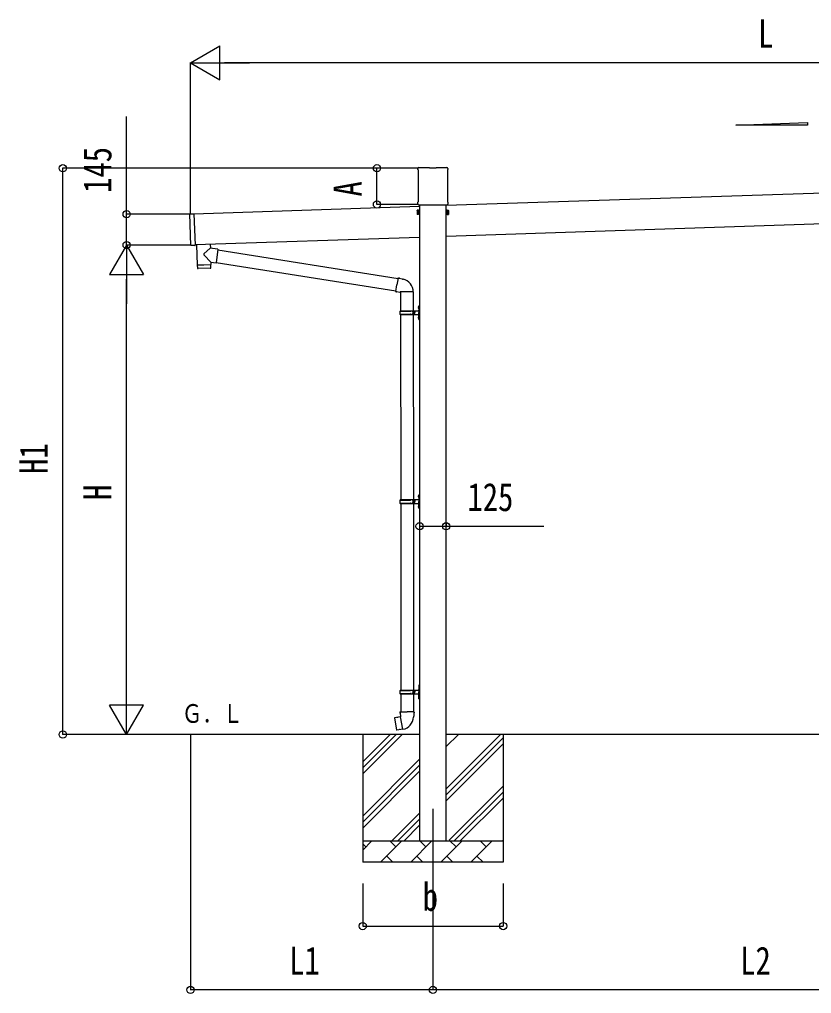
# Model space of a CAD drawing. Units: millimetres, scale not verified. Extents: x -16820 to 16820, y -11880 to 11880.
# Drawn here: x -8580 to -4858, y -4200 to 376 of the extents above; entities that cross this region are included whole.
import ezdxf
from ezdxf.enums import TextEntityAlignment as Align

# ---------------------------------------------------------------- set-up
doc = ezdxf.new("R2010")
doc.units = ezdxf.units.MM
doc.header["$LTSCALE"] = 50
for name, color, linetype in [('0-0_0', 7, 'Continuous'), ('0-4_YKK_12', 2, 'Continuous'), ('0-5_YKK_13', 4, 'Continuous'), ('0-6_YKK_A1', 4, 'Continuous'), ('0-7_YKK_D', 6, 'Continuous')]:
    doc.layers.add(name, color=color, linetype=linetype)
doc.styles.add('ＭＳ ゴシック', font='')
doc.styles.get('ＭＳ ゴシック').set_extended_font_data('MS Gothic')

msp = doc.modelspace()

# ---------------------------------------------------------------- linework, layer by layer
at = {"layer": '0-4_YKK_12'}
msp.add_line((-6637.37, -3333.48), (-6637.37, -3833.48), dxfattribs=at)
at = {"layer": '0-5_YKK_13'}
for p, q in [((-6703.37, -319.22), (-6653.37, -319.22)), ((-6652.87, -322.22), (-6652.87, -319.72)), ((-6621.87, -319.72), (-6621.87, -322.22)), ((-6621.37, -319.22), (-6571.37, -319.22)), ((-6707.62, -328.42), (-6707.62, -323.47)), ((-6705.83, -331.89), (-6705.83, -331.89)), ((-6705.62, -332.3), (-6705.62, -332.3)), ((-6705.62, -479.05), (-6705.62, -332.3)), ((-6621.87, -322.22), (-6652.87, -322.22)), ((-6569.12, -332.3), (-6569.12, -332.3)), ((-6569.12, -332.3), (-6569.12, -479.05)), ((-6568.91, -331.89), (-6568.91, -331.89)), ((-6567.12, -323.47), (-6567.12, -328.42)), ((-6707.62, -490.92), (-6707.62, -482.92)), ((-6705.92, -494.32), (-6705.92, -494.32)), ((-6705.83, -479.46), (-6705.83, -479.46)), ((-6705.62, -479.05), (-6705.62, -479.05)), ((-6705.46, -494.42), (-6569.28, -494.42)), ((-6569.12, -479.05), (-6569.12, -479.05)), ((-6568.91, -479.46), (-6568.91, -479.46)), ((-6567.12, -482.92), (-6567.12, -490.92)), ((-7775.32, -685.6), (-7780.25, -537.68)), ((-7779.76, -537.16), (-7760.77, -536.53)), ((-7760.26, -537.01), (-7755.33, -684.93)), ((-7755.81, -685.45), (-7774.8, -686.08)), ((-7684, -680.55), (-7683.39, -698.73)), ((-7681.24, -763.38), (-7712.73, -730.87)), ((-7647.79, -703.8), (-7656.76, -766.86)), ((-7648.05, -705.62), (-6801.24, -840.45)), ((-7740.3, -777.37), (-7740.25, -778.37)), ((-7685.33, -775.54), (-7685.32, -776.54)), ((-7681.24, -763.38), (-7656.76, -766.86)), ((-7681.24, -763.38), (-7680.84, -775.39)), ((-7656.5, -765.03), (-6811.66, -899.54)), ((-7744.77, -778.52), (-7744.1, -791.56)), ((-7683.5, -792.49), (-7741.01, -794.41)), ((-6800.92, -838.63), (-6806.45, -870)), ((-6800.92, -838.63), (-6799.78, -836.65)), ((-6799.78, -836.65), (-6796.22, -837.28)), ((-6796.22, -837.28), (-6795.8, -839.62)), ((-6781.29, -842.45), (-6779.6, -844.08)), ((-6779.6, -844.08), (-6777.48, -844.53)), ((-6811.98, -901.36), (-6806.45, -870)), ((-6811.98, -901.36), (-6811.59, -903.61)), ((-6811.98, -901.36), (-6806.83, -902.18)), ((-6811.59, -903.61), (-6808.02, -904.24)), ((-6808.02, -904.24), (-6806.83, -902.18)), ((-6806.83, -902.18), (-6792.23, -904.49)), ((-6792.23, -904.49), (-6790.02, -903.51)), ((-6729.72, -903.9), (-6790.91, -903.9)), ((-6789.87, -903.9), (-6789.87, -992.26)), ((-6729.87, -903.9), (-6729.87, -992.26)), ((-6792.87, -994.26), (-6742.54, -994.26)), ((-6791.87, -992.26), (-6705.87, -992.26)), ((-6791.87, -992.26), (-6791.87, -994.26)), ((-6732.87, -992.26), (-6732.87, -996.76)), ((-6732.87, -996.76), (-6730.87, -996.76)), ((-6732.87, -1010.26), (-6732.87, -1005.76)), ((-6732.87, -1005.76), (-6730.87, -1005.76)), ((-6730.87, -996.76), (-6730.87, -1001.26)), ((-6730.87, -1005.76), (-6730.87, -1001.26)), ((-6724.87, -992.26), (-6724.87, -1001.26)), ((-6724.87, -996.76), (-6721.87, -996.76)), ((-6724.87, -1010.26), (-6724.87, -1001.26)), ((-6724.87, -1005.76), (-6721.87, -1005.76)), ((-6721.87, -996.76), (-6721.87, -1001.26)), ((-6721.87, -1005.76), (-6721.87, -1001.26)), ((-6706.17, -975.11), (-6704.13, -976.1)), ((-6704.9, -973.1), (-6704.27, -973.1)), ((-6704.9, -973.1), (-6704.9, -981.4)), ((-6704.9, -981.4), (-6704.27, -981.4)), ((-6704.27, -973.1), (-6704.27, -981.4)), ((-6704.27, -973.1), (-6703.87, -973.5)), ((-6704.27, -981.4), (-6703.87, -981)), ((-6704.13, -976.1), (-6703.52, -977.25)), ((-6703.87, -969.26), (-6700.87, -967.76)), ((-6703.87, -969.26), (-6703.87, -1001.26)), ((-6703.87, -973.5), (-6703.87, -981)), ((-6703.87, -1033.26), (-6703.87, -1001.26)), ((-6700.87, -967.76), (-6700.87, -1001.26)), ((-6700.87, -967.76), (-6699.87, -967.76)), ((-6700.87, -1034.76), (-6700.87, -1001.26)), ((-6699.87, -967.76), (-6699.87, -1001.26)), ((-6699.87, -1034.76), (-6699.87, -1001.26)), ((-6792.87, -1008.26), (-6742.54, -1008.26)), ((-6791.87, -1010.26), (-6791.87, -1008.26)), ((-6791.87, -1010.26), (-6705.87, -1010.26)), ((-6789.87, -1010.26), (-6788.87, -1879.74)), ((-6729.87, -1010.26), (-6728.87, -1879.74)), ((-6706.17, -1023.11), (-6704.13, -1024.1)), ((-6704.9, -1021.1), (-6704.27, -1021.1)), ((-6704.9, -1021.1), (-6704.9, -1029.4)), ((-6704.9, -1029.4), (-6704.27, -1029.4)), ((-6704.27, -1021.1), (-6704.27, -1029.4)), ((-6704.27, -1021.1), (-6703.87, -1021.5)), ((-6704.27, -1029.4), (-6703.87, -1029)), ((-6704.13, -1024.1), (-6703.52, -1025.25)), ((-6703.87, -1021.5), (-6703.87, -1029)), ((-6703.87, -1033.26), (-6700.87, -1034.76)), ((-6700.87, -1034.76), (-6699.87, -1034.76)), ((-6706.17, -1862.6), (-6704.13, -1863.59)), ((-6704.9, -1860.59), (-6704.27, -1860.59)), ((-6704.9, -1860.59), (-6704.9, -1868.89)), ((-6704.9, -1868.89), (-6704.27, -1868.89)), ((-6704.27, -1860.59), (-6704.27, -1868.89)), ((-6704.27, -1860.59), (-6703.87, -1860.99)), ((-6704.27, -1868.89), (-6703.87, -1868.49)), ((-6704.13, -1863.59), (-6703.52, -1864.74)), ((-6703.87, -1856.74), (-6700.87, -1855.24)), ((-6703.87, -1856.74), (-6703.87, -1888.74)), ((-6703.87, -1860.99), (-6703.87, -1868.49)), ((-6700.87, -1855.24), (-6700.87, -1888.74)), ((-6700.87, -1855.24), (-6699.87, -1855.24)), ((-6699.87, -1855.24), (-6699.87, -1888.74)), ((-6792.87, -1881.74), (-6742.54, -1881.74)), ((-6792.87, -1895.74), (-6742.54, -1895.74)), ((-6791.87, -1879.74), (-6705.87, -1879.74)), ((-6791.87, -1879.74), (-6791.87, -1881.74)), ((-6791.87, -1897.74), (-6791.87, -1895.74)), ((-6791.87, -1897.74), (-6705.87, -1897.74)), ((-6788.87, -1897.74), (-6788.87, -2774.48)), ((-6732.87, -1879.74), (-6732.87, -1884.24)), ((-6732.87, -1884.24), (-6730.87, -1884.24)), ((-6732.87, -1897.74), (-6732.87, -1893.24)), ((-6732.87, -1893.24), (-6730.87, -1893.24)), ((-6730.87, -1884.24), (-6730.87, -1888.74)), ((-6730.87, -1893.24), (-6730.87, -1888.74)), ((-6728.87, -1897.74), (-6728.87, -2774.48)), ((-6724.87, -1879.74), (-6724.87, -1888.74)), ((-6724.87, -1884.24), (-6721.87, -1884.24)), ((-6724.87, -1897.74), (-6724.87, -1888.74)), ((-6724.87, -1893.24), (-6721.87, -1893.24)), ((-6721.87, -1884.24), (-6721.87, -1888.74)), ((-6721.87, -1893.24), (-6721.87, -1888.74)), ((-6706.17, -1910.6), (-6704.13, -1911.59)), ((-6704.9, -1908.59), (-6704.27, -1908.59)), ((-6704.9, -1908.59), (-6704.9, -1916.89)), ((-6704.9, -1916.89), (-6704.27, -1916.89)), ((-6704.27, -1908.59), (-6704.27, -1916.89)), ((-6704.27, -1908.59), (-6703.87, -1908.99)), ((-6704.27, -1916.89), (-6703.87, -1916.49)), ((-6704.13, -1911.59), (-6703.52, -1912.74)), ((-6703.87, -1920.74), (-6703.87, -1888.74)), ((-6703.87, -1908.99), (-6703.87, -1916.49)), ((-6703.87, -1920.74), (-6700.87, -1922.24)), ((-6700.87, -1922.24), (-6700.87, -1888.74)), ((-6699.87, -1922.24), (-6699.87, -1888.74)), ((-6700.87, -1922.24), (-6699.87, -1922.24)), ((-6792.87, -2776.48), (-6742.54, -2776.48)), ((-6792.87, -2790.48), (-6742.54, -2790.48)), ((-6791.87, -2774.48), (-6705.87, -2774.48)), ((-6791.87, -2774.48), (-6791.87, -2776.48)), ((-6791.87, -2792.48), (-6791.87, -2790.48)), ((-6732.87, -2774.48), (-6732.87, -2778.98)), ((-6732.87, -2778.98), (-6730.87, -2778.98)), ((-6732.87, -2792.48), (-6732.87, -2787.98)), ((-6732.87, -2787.98), (-6730.87, -2787.98)), ((-6730.87, -2778.98), (-6730.87, -2783.48)), ((-6730.87, -2787.98), (-6730.87, -2783.48)), ((-6724.87, -2774.48), (-6724.87, -2783.48)), ((-6724.87, -2778.98), (-6721.87, -2778.98)), ((-6724.87, -2792.48), (-6724.87, -2783.48)), ((-6724.87, -2787.98), (-6721.87, -2787.98)), ((-6721.87, -2778.98), (-6721.87, -2783.48)), ((-6721.87, -2787.98), (-6721.87, -2783.48)), ((-6703.87, -2751.48), (-6700.87, -2749.98)), ((-6703.87, -2751.48), (-6703.87, -2783.48)), ((-6703.87, -2815.48), (-6703.87, -2783.48)), ((-6700.87, -2749.98), (-6700.87, -2783.48)), ((-6700.87, -2749.98), (-6699.87, -2749.98)), ((-6700.87, -2816.98), (-6700.87, -2783.48)), ((-6699.87, -2749.98), (-6699.87, -2783.48)), ((-6699.87, -2816.98), (-6699.87, -2783.48)), ((-6791.87, -2792.48), (-6705.87, -2792.48)), ((-6788.87, -2792.48), (-6788.87, -2877.4)), ((-6728.87, -2792.48), (-6728.87, -2877.4)), ((-6703.87, -2815.48), (-6700.87, -2816.98)), ((-6700.87, -2816.98), (-6699.87, -2816.98)), ((-6790.72, -2877.4), (-6792.87, -2878.19)), ((-6792.87, -2878.19), (-6792.87, -2881.8)), ((-6792.87, -2881.8), (-6790.63, -2882.62)), ((-6790.72, -2877.4), (-6758.87, -2877.4)), ((-6790.72, -2877.4), (-6790.63, -2882.62)), ((-6790.63, -2882.62), (-6790.37, -2897.4)), ((-6727.02, -2877.4), (-6758.87, -2877.4)), ((-6724.87, -2881.8), (-6727.11, -2882.62)), ((-6727.02, -2877.4), (-6724.87, -2878.19)), ((-6724.87, -2878.19), (-6724.87, -2881.8)), ((-6817.33, -2905.86), (-6818.14, -2907.03)), ((-6818.14, -2907.03), (-6808.52, -2961.58)), ((-6789.46, -2900.61), (-6817.33, -2905.86)), ((-6804.59, -2903.25), (-6804.8, -2903.5)), ((-6790.37, -2897.4), (-6789.02, -2899.4)), ((-6779.11, -2957.9), (-6789.24, -2900.43)), ((-6789.22, -2899.61), (-6789.22, -2900.31)), ((-6789.02, -2899.4), (-6789.05, -2899.41)), ((-6728.68, -2899.35), (-6728.76, -2901.51)), ((-6727.37, -2897.4), (-6728.68, -2899.35)), ((-6794.5, -2960.5), (-6794.78, -2960.34)), ((-6778.81, -2958.67), (-6779.05, -2958))]:
    msp.add_line(p, q, dxfattribs=at)
for points in [[(-6705.81, -494.39), (-6705.87, -494.36), (-6705.92, -494.32)], [(-6705.64, -494.42), (-6705.8, -494.39), (-6705.81, -494.39)], [(-6705.75, -494.33), (-6705.62, -494.4), (-6705.46, -494.42)], [(-6705.46, -494.42), (-6705.62, -494.42), (-6705.62, -494.42), (-6705.64, -494.42)], [(-6569.1, -494.42), (-6569.12, -494.42), (-6569.12, -494.42), (-6569.28, -494.42)], [(-6568.93, -494.39), (-6569.09, -494.42), (-6569.1, -494.42)], [(-6568.82, -494.32), (-6568.82, -494.32), (-6568.93, -494.39)], [(-7747.96, -682.68), (-7744.8, -777.52), (-7680.84, -775.39)], [(-7683.39, -698.73), (-7685.48, -700.5), (-7712.7, -723.54)], [(-7647.79, -703.8), (-7673.71, -700.11), (-7683.39, -698.73)], [(-7680.6, -789.44), (-7680.8, -776.39), (-7744.77, -778.52)], [(-6800.92, -838.63), (-6795.8, -839.62), (-6781.29, -842.45)], [(-6706.17, -979.4), (-6704.13, -978.4), (-6703.52, -977.25)], [(-6706.17, -1027.4), (-6704.13, -1026.4), (-6703.52, -1025.25)], [(-6706.17, -1866.89), (-6704.13, -1865.89), (-6703.52, -1864.74)], [(-6706.17, -1914.89), (-6704.13, -1913.89), (-6703.52, -1912.74)], [(-6727.02, -2877.4), (-6727.11, -2882.62), (-6727.37, -2897.4)], [(-6802.34, -2903.03), (-6802.62, -2902.88), (-6804.59, -2903.25)], [(-6779.38, -2957.81), (-6807.36, -2962.41), (-6808.52, -2961.58)], [(-6792.31, -2959.93), (-6792.52, -2960.17), (-6794.5, -2960.5)]]:
    msp.add_lwpolyline(points, dxfattribs=at)
for centre, radius, start, end in [((-6703.37, -323.47), 4.25, 90, 180), ((-6571.37, -323.47), 4.25, 0, 90), ((-6703.37, -328.42), 4.25, 180, 234.62358), ((-6706.12, -332.3), 0.5, 0.0463, 54.58271), ((-6568.62, -332.3), 0.5, 125.41729, 179.9537), ((-6571.37, -328.42), 4.25, 305.37642, 0), ((-6703.37, -482.92), 4.25, 125.37642, 180), ((-6703.37, -490.92), 4.25, 180, 233.11111), ((-6706.12, -479.05), 0.5, 305.41588, 359.95511), ((-6568.62, -479.05), 0.5, 180.04713, 234.58188), ((-6571.37, -482.92), 4.25, 0, 54.62358), ((-6571.37, -490.92), 4.25, 306.88889, 0), ((-7779.75, -537.66), 0.5, 91.90882, 181.90882), ((-7760.76, -537.03), 0.5, 1.90882, 91.90882), ((-7774.82, -685.58), 0.5, 181.90882, 271.90882), ((-7755.83, -684.95), 0.5, 271.90882, 1.90882), ((-7709.31, -727.22), 5, 132.56466, 226.88314), ((-7741.11, -791.41), 3, 182.90915, 271.95747), ((-7683.6, -789.49), 3, 271.90915, 0.90915), ((-6790.02, -903.51), 60.3, 359.62495, 78), ((-6744.12, -1001.26), 49.25, 171.82876, 180.00002), ((-6744.12, -1001.26), 49.25, 180.00002, 188.17127), ((-6742.54, -992.26), 2, 270, 359.99998), ((-6700.57, -977.25), 6, 136.21765, 223.78235), ((-6705.87, -990.26), 2, 270, 359.99998), ((-6742.54, -1010.26), 2, 0.00005, 90.00004), ((-6700.57, -1025.25), 6, 136.21765, 223.78235), ((-6705.87, -1012.26), 2, 0.00005, 90.00004), ((-6700.57, -1864.74), 6, 136.21765, 223.78235), ((-6744.12, -1888.74), 49.25, 171.82876, 180.00002), ((-6744.12, -1888.74), 49.25, 180.00002, 188.17127), ((-6742.54, -1879.74), 2, 270, 359.99998), ((-6742.54, -1897.74), 2, 0.00005, 90.00004), ((-6700.57, -1912.74), 6, 136.21765, 223.78235), ((-6705.87, -1877.74), 2, 270, 359.99998), ((-6705.87, -1899.74), 2, 0.00005, 90.00004), ((-6744.12, -2783.48), 49.25, 171.82876, 180.00002), ((-6744.12, -2783.48), 49.25, 180.00002, 188.17127), ((-6742.54, -2774.48), 2, 270, 359.99998), ((-6742.54, -2792.48), 2, 0.00005, 90.00004), ((-6705.87, -2772.48), 2, 270, 359.99998), ((-6705.87, -2794.48), 2, 0.00005, 90.00004), ((-6789.52, -2900.31), 0.3, 280.66842, 0), ((-6789.02, -2899.61), 0.2, 100, 180), ((-6789.02, -2899.4), 60.3, 279.96938, 358), ((-6779.33, -2958.11), 0.3, 20, 99.33158), ((-6778.62, -2958.6), 0.2, 200, 279.96938)]:
    msp.add_arc(centre, radius, start, end, dxfattribs=at)
for centre, major_axis, ratio, start_param, end_param in [((-6653.31, -319.66), (0.481, -0.181), 0.828259, 1.9947436, 1.996569), ((-6653.37, -319.72), (0.354, 0.354), 0.999467, 5.4996506, 7.06672), ((-6653.31, -319.66), (-0.181, 0.481), 0.828259, 4.2866163, 4.2884417), ((-6621.37, -319.72), (-0.354, 0.354), 0.999467, 5.4996506, 7.06672), ((-6621.43, -319.66), (0.181, 0.481), 0.828259, 1.9947436, 1.996569), ((-6621.43, -319.66), (0.481, 0.181), 0.828259, 1.1450236, 1.146849)]:
    msp.add_ellipse(centre, major_axis=major_axis, ratio=ratio, start_param=start_param, end_param=end_param, dxfattribs=at)
at = {"layer": '0-6_YKK_A1'}
for p, q in [((-5213.54, -119.98), (-4877.54, -107.57)), ((-4877.54, -119.98), (-5213.54, -119.98)), ((-4877.54, -107.57), (-4877.54, -119.98)), ((-3599.87, -399.39), (-6574.87, -498.54)), ((-6699.87, -502.67), (-7760.23, -538.01)), ((-6699.87, -494.42), (-6699.87, -3483.48)), ((-6574.87, -3483.48), (-6574.87, -494.42)), ((-6711.37, -521.22), (-6710.61, -519.91)), ((-6711.37, -521.22), (-6711.37, -538.22)), ((-6711.37, -538.22), (-6710.61, -539.54)), ((-6704.37, -524.82), (-6710.61, -524.82)), ((-6704.37, -534.63), (-6710.61, -534.63)), ((-6704.37, -539.54), (-6710.61, -539.54)), ((-6701.87, -538.92), (-6704.37, -538.92)), ((-3599.87, -544.47), (-6574.87, -643.62)), ((-6572.87, -538.92), (-6570.37, -538.92)), ((-6570.37, -524.82), (-6564.13, -524.82)), ((-6570.37, -534.63), (-6564.13, -534.63)), ((-6570.37, -539.54), (-6564.13, -539.54)), ((-6563.37, -521.22), (-6564.13, -519.91)), ((-6563.37, -538.22), (-6564.13, -539.54)), ((-6563.37, -521.22), (-6563.37, -538.22)), ((-6699.87, -647.78), (-7755.39, -682.96)), ((-6699.87, -2983.48), (-7896.98, -2983.48)), ((-6967.37, -2983.48), (-6967.37, -3583.48)), ((-6967.37, -3168.53), (-6782.32, -2983.48)), ((-6967.37, -3140.24), (-6810.61, -2983.48)), ((-6967.37, -3111.96), (-6838.89, -2983.48)), ((-3599.87, -2983.48), (-6574.87, -2983.48)), ((-6574.87, -3238.58), (-6319.77, -2983.48)), ((-6574.87, -3040.59), (-6517.76, -2983.48)), ((-6574.87, -3266.86), (-6307.37, -2999.36)), ((-6307.37, -2983.48), (-6307.37, -3583.48)), ((-6574.87, -3295.15), (-6307.37, -3027.65)), ((-6967.37, -3366.52), (-6699.87, -3099.02)), ((-6967.37, -3394.8), (-6699.87, -3127.3)), ((-6967.37, -3423.09), (-6699.87, -3155.59)), ((-6561.27, -3479.53), (-6307.37, -3225.64)), ((-6536.93, -3483.48), (-6307.37, -3253.92)), ((-6508.65, -3483.48), (-6307.37, -3282.2)), ((-6829.77, -3483.48), (-6699.87, -3353.58)), ((-6801.49, -3483.48), (-6699.87, -3381.86)), ((-6773.2, -3483.48), (-6699.87, -3410.15)), ((-6967.37, -3483.48), (-6307.37, -3483.48)), ((-6967.37, -3526.37), (-6924.48, -3483.48)), ((-6953.03, -3512.03), (-6967.37, -3497.69)), ((-6883.06, -3583.48), (-6783.06, -3483.48)), ((-6811.61, -3512.03), (-6840.16, -3483.48)), ((-6741.64, -3583.48), (-6641.64, -3483.48)), ((-6670.19, -3512.03), (-6698.74, -3483.48)), ((-6600.21, -3583.48), (-6500.21, -3483.48)), ((-6528.77, -3512.03), (-6557.32, -3483.48)), ((-6458.79, -3583.48), (-6358.79, -3483.48)), ((-6387.35, -3512.03), (-6415.9, -3483.48)), ((-6310.66, -3483.48), (-6307.37, -3480.19)), ((-6854.5, -3554.92), (-6825.95, -3583.48)), ((-6713.08, -3554.92), (-6684.53, -3583.48)), ((-6571.66, -3554.92), (-6543.11, -3583.48)), ((-6430.24, -3554.92), (-6401.69, -3583.48)), ((-6307.37, -3583.48), (-6967.37, -3583.48))]:
    msp.add_line(p, q, dxfattribs=at)
for points in [[(-6704.37, -539.54), (-6704.37, -519.91), (-6710.61, -519.91)], [(-6704.37, -538.92), (-6704.37, -520.52), (-6701.87, -520.52)], [(-6570.37, -538.92), (-6570.37, -520.52), (-6572.87, -520.52)], [(-6570.37, -539.54), (-6570.37, -519.91), (-6564.13, -519.91)]]:
    msp.add_lwpolyline(points, dxfattribs=at)
for points in [[(-6701.87, -540.22), (-6701.87, -519.22), (-6699.87, -519.22), (-6699.87, -540.22)], [(-6572.87, -540.22), (-6572.87, -519.22), (-6574.87, -519.22), (-6574.87, -540.22)]]:
    msp.add_lwpolyline(points, close=True, dxfattribs=at)
for centre, radius, start, end in [((-6707.03, -522.36), 4.34, 145.61575, 214.38425), ((-6707.03, -537.08), 4.34, 145.61575, 214.38425), ((-6695.13, -529.72), 16.24, 162.41205, 197.58795), ((-6567.72, -522.36), 4.34, 325.61575, 34.38425), ((-6579.61, -529.72), 16.24, 342.41205, 17.58795), ((-6567.72, -537.08), 4.34, 325.61575, 34.38425)]:
    msp.add_arc(centre, radius, start, end, dxfattribs=at)
at = {"layer": '0-7_YKK_D'}
for p, q in [((-7776.88, 172.59), (-7638.32, 252.59)), ((-7638.32, 92.59), (-7638.32, 252.59)), ((-7776.88, -538.58), (-7776.88, 173.59)), ((-7776.88, 172.59), (-7638.32, 92.59)), ((-7776.88, 172.59), (-7499.75, 172.59)), ((-2505.11, 172.59), (-7616.88, 172.59)), ((-6704.37, -322.72), (-8377.88, -322.72)), ((-8376.88, -2983.48), (-8376.88, -322.72)), ((-6704.37, -322.72), (-6901.24, -322.72)), ((-6900.24, -492.72), (-6900.24, -322.72)), ((-6704.37, -492.72), (-6901.24, -492.72)), ((-7776.92, -538.53), (-8077.88, -538.53)), ((-8076.88, -683.48), (-8156.88, -822.04)), ((-7772.79, -683.48), (-8077.88, -683.48)), ((-7773.79, -683.48), (-8077.88, -683.48)), ((-8076.88, -683.48), (-7996.88, -822.04)), ((-8076.88, -683.48), (-8076.88, -960.61)), ((-8156.88, -822.04), (-7996.88, -822.04)), ((-8076.88, -2823.48), (-8076.88, -843.48)), ((-6699.87, -1988.95), (-6699.87, -2006.21)), ((-6574.87, -1988.95), (-6574.87, -2006.21)), ((-8076.88, -2983.48), (-8076.88, -2706.35)), ((-8076.88, -2983.48), (-8156.88, -2844.91)), ((-7996.88, -2844.91), (-8156.88, -2844.91)), ((-8076.88, -2983.48), (-7996.88, -2844.91)), ((-6700.87, -2983.48), (-8377.88, -2983.48)), ((-7897.98, -2983.48), (-8077.88, -2983.48)), ((-7776.88, -2984.48), (-7776.88, -4184.48)), ((-6967.37, -3683.48), (-6967.37, -3884.48)), ((-6307.37, -3683.48), (-6307.37, -3884.48)), ((-6637.37, -3834.48), (-6637.37, -4184.48)), ((-6637.37, -3834.48), (-6637.37, -4184.48)), ((-6967.37, -3883.48), (-6307.37, -3883.48)), ((-6637.37, -4183.48), (-7776.88, -4183.48)), ((-3537.37, -4183.48), (-6637.37, -4183.48))]:
    msp.add_line(p, q, dxfattribs=at)
for points in [[(-8076.88, -683.48), (-8076.88, -538.53), (-8076.88, -80.13)], [(-6699.87, -2005.21), (-6574.87, -2005.21), (-6116.47, -2005.21)]]:
    msp.add_lwpolyline(points, dxfattribs=at)
for centre in [(-8376.88, -322.72), (-6900.24, -322.72), (-6900.24, -492.72), (-8076.88, -538.53), (-8076.88, -683.48), (-6699.87, -2005.21), (-6574.87, -2005.21), (-8376.88, -2983.48), (-6967.37, -3883.48), (-6307.37, -3883.48), (-7776.88, -4183.48), (-6637.37, -4183.48), (-6637.37, -4183.48)]:
    msp.add_circle(centre, 17, dxfattribs=at)

# ---------------------------------------------------------------- texts
at = {"layer": '0-0_0', "style": 'ＭＳ ゴシック', "width": 0.8}
msp.add_text('Ｇ．Ｌ', height=87.98, dxfattribs=at).set_placement((-7817.41, -2955.03), align=Align.BOTTOM_LEFT)
at = {"layer": '0-7_YKK_D', "style": 'ＭＳ ゴシック', "width": 0.8}
for s, p in [('L', (-5109, 204.59)), ('125', (-6474.87, -1973.21)), ('b', (-6685.37, -3851.48)), ('L1', (-7312.73, -4151.48)), ('L2', (-5192.97, -4151.48))]:
    msp.add_text(s, height=132, dxfattribs=at).set_placement(p, align=Align.BOTTOM_LEFT)
for s, p in [('145', (-8108.88, -438.53)), ('A', (-6932.24, -455.72)), ('H1', (-8408.88, -1758.7)), ('H', (-8108.88, -1881.48))]:
    msp.add_text(s, height=132, rotation=90, dxfattribs=at).set_placement(p, align=Align.BOTTOM_LEFT)

doc.saveas('drawing.dxf')
